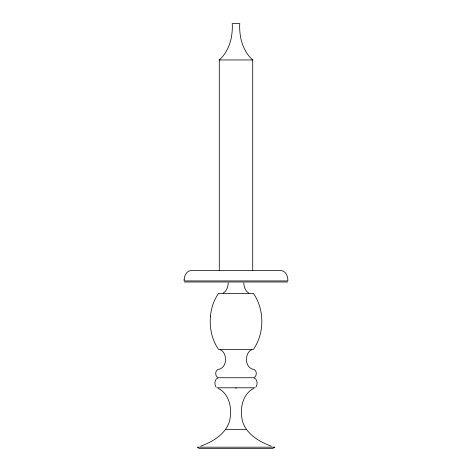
<?xml version="1.0" encoding="UTF-8"?>
<svg xmlns="http://www.w3.org/2000/svg" width="472" height="472" viewBox="0 0 472 472"><rect width="100%" height="100%" fill="white"/><g stroke="black" fill="none" stroke-linecap="round" stroke-linejoin="round"><path stroke-width="0.71" d="M228.194 282.929C228.088 286.828 226.707 291.065 223.179 293.142M256.025 386.934C257.995 384.037 257.393 378.373 253.375 377.736C257.057 377.093 257.269 370.986 254.137 369.434C244.856 368.661 243.947 353.54 251.594 349.77M200.659 446.241C212.294 441.892 224.973 434.582 229.197 422.222C232.596 410.475 230.206 394.421 218.318 388.45M219.285 270.539L219.285 59.95C229.392 50.988 232.967 36.686 232.236 23.6L239.764 23.6C239.033 36.686 242.608 50.988 252.715 59.95L252.715 270.539M287.607 281.99L184.393 281.99M253.682 388.45C241.794 394.421 239.404 410.475 242.803 422.222C247.027 434.582 259.706 441.892 271.341 446.241M219.285 59.95L252.715 59.95M219.214 377.736L252.785 377.736M216.754 387.789L255.246 387.789M225.758 429.561L246.242 429.561M220.406 349.77C228.053 353.54 227.144 368.661 217.863 369.434C214.73 370.986 214.943 377.093 218.624 377.736C214.607 378.373 214.005 384.037 215.975 386.934M248.821 293.142C245.292 291.065 243.912 286.828 243.806 282.929M236 387.789L236 388.509M184.145 279.601L184.127 280.934L287.873 280.934C288.079 276.639 285.949 270.869 281.005 270.539L190.995 270.539C186.552 270.769 184.328 275.689 184.145 279.601M210.429 316.169C209.438 327.727 211.78 339.893 218.624 349.433L253.375 349.433C264.662 333.132 264.662 309.65 253.375 293.354L218.624 293.354C213.81 300.009 211.273 308.057 210.429 316.169M274.757 447.185L272.869 448.4L199.131 448.4L197.243 447.185L274.757 447.185"/></g></svg>
